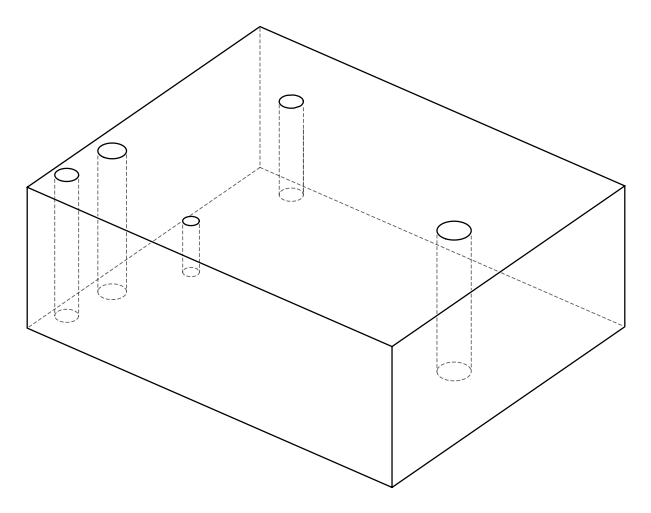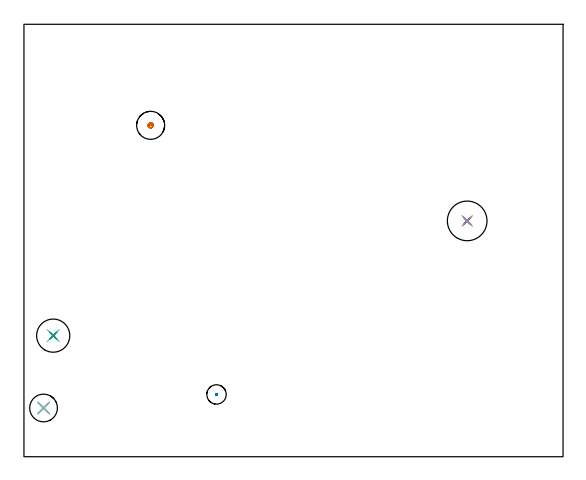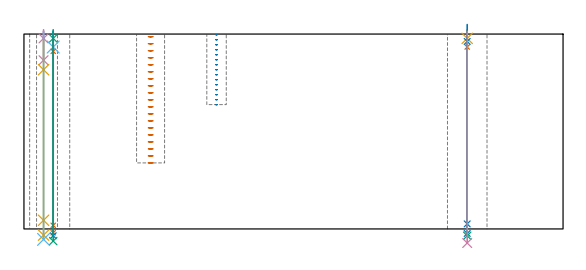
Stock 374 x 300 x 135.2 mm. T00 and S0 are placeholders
(PLAN: 16 operations, 13 tool changes, 6.8 min)
(1 MILL_BLIND_HOLE_FROM_SOLID_MATERIAL | STEP1POCKET | NXT0201_012 | Spiral | 1.24 min | 26412 mm3)
(2 MILL_BLIND_HOLE_FROM_SOLID_MATERIAL_1 | STEP1POCKET_1 | NXT0201_011 | Spiral | 0.41 min | 6911 mm3)
(3 SPOT_DRILL | STEP1HOLE | NXT0321_9005460120000 | 0.05 min | 180 mm3)
(4 SPOT_DRILL_1 | STEP1HOLE_1 | NXT0321_9005460120000 | 0.05 min | 183 mm3)
(5 SPOT_DRILL_2 | STEP1HOLE_2 | NXT0321_9005460120000 | 0.05 min | 183 mm3)
(6 DRILL_BLIND_HOLE_INTO_CENTER | STEP1HOLE | NXT0301_125 | 0.05 min | 174 mm3)
(7 GUN_DRILL_THROUGH_HOLE | STEP1HOLE | UGT0307_001 | 0.6 min | 2450 mm3)
(8 SPADE_DRILL_TO_ENLARGE_THROUGH_HOLE | STEP1HOLE | UGT0306_005 | 0.57 min | 19475 mm3)
(9 DRILL_TO_ENLARGE_THROUGH_HOLE | STEP1HOLE | UGT0301_055 | 0.58 min | 33833 mm3)
(10 DRILL_BLIND_HOLE_INTO_CENTER_1 | STEP1HOLE_1 | NXT0301_092 | 0.08 min | 1727 mm3)
(11 GUN_DRILL_THROUGH_HOLE_1 | STEP1HOLE_1 | UGT0307_009 | 0.67 min | 13367 mm3)
(12 DRILL_TO_ENLARGE_THROUGH_HOLE_1 | STEP1HOLE_1 | UGT0301_259 | 0.58 min | 23815 mm3)
(13 DRILL_BLIND_HOLE_INTO_CENTER_2 | STEP1HOLE_2 | NXT0301_125 | 0.05 min | 172 mm3)
(14 GUN_DRILL_THROUGH_HOLE_2 | STEP1HOLE_2 | UGT0307_003 | 0.65 min | 4907 mm3)
(15 SPADE_DRILL_TO_ENLARGE_THROUGH_HOLE_1 | STEP1HOLE_2 | UGT0306_005 | 0.57 min | 17016 mm3)
(16 DRILL_TO_ENLARGE_THROUGH_HOLE_2 | STEP1HOLE_2 | UGT0301_390 | 0.59 min | 57966 mm3)
(TOOL NXT0201_012 | ENDMILL 16mm [2P460-1600-NA 1630] | D16 FL38 Z6)
(TOOL NXT0201_011 | ENDMILL 12mm [2P460-1200-NA 1630] | D12 FL38 Z6)
(TOOL NXT0321_9005460120000 | NC Spot Drill, 142deg, 12mm, Carbide, Uncoated | D12 PA142 FL30 Z2)
(TOOL NXT0301_125 | Carbide Drill 6mm [861.1-0600-018A1-GP GC34] | D6 PA150 FL18.7 Z2)
(TOOL UGT0307_001 | Gun Drill 5 mm | D5 PA130 FL24 Z1)
(TOOL UGT0306_005 | Spade Drill 14.5mm | D14.5 PA132 FL10 Z2)
(TOOL UGT0301_055 | Twist Drill 23 mm | D23 PA118 FL155 Z2)
(TOOL NXT0301_092 | Carbide Drill 12.1mm [860.1-1210-061A1-MM 2214] | D12.1 PA140 FL77 Z2)
(TOOL UGT0307_009 | Gun Drill 12 mm | D12 PA130 FL24 Z1)
(TOOL UGT0301_259 | Twist Drill 19.2 mm | D19.2 PA118 FL140 Z2)
(TOOL UGT0307_003 | Gun Drill 7 mm | D7 PA130 FL24 Z1)
(TOOL UGT0301_390 | Twist Drill 27.5 mm | D27.5 PA118 FL165 Z2)
(OP 1 MILL_BLIND_HOLE_FROM_SOLID_MATERIAL)
G17 G21 G94 G90
T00 M6
G54
G17 G0 G90 X87.9 Y229.9 S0 M3
G43 Z145.2 H1
Z133.337
G94 G3 X88.75 Y230.75 R0.85 F250.
X87.9 Y231.6 R0.85
X86.2 Y229.9 R1.7
X87.9 Y231.6 R-1.7
X87.05 Y230.75 R0.85
X87.9 Y229.9 R0.85
G0 Z128.474
G3 X88.75 Y230.75 R0.85
X87.9 Y231.6 R0.85
X86.2 Y229.9 R1.7
X87.9 Y231.6 R-1.7
X87.05 Y230.75 R0.85
X87.9 Y229.9 R0.85
G0 Z123.611
G3 X88.75 Y230.75 R0.85
X87.9 Y231.6 R0.85
X86.2 Y229.9 R1.7
X87.9 Y231.6 R-1.7
X87.05 Y230.75 R0.85
X87.9 Y229.9 R0.85
G0 Z118.747
G3 X88.75 Y230.75 R0.85
X87.9 Y231.6 R0.85
X86.2 Y229.9 R1.7
X87.9 Y231.6 R-1.7
X87.05 Y230.75 R0.85
X87.9 Y229.9 R0.85
G0 Z113.884
G3 X88.75 Y230.75 R0.85
X87.9 Y231.6 R0.85
X86.2 Y229.9 R1.7
X87.9 Y231.6 R-1.7
X87.05 Y230.75 R0.85
X87.9 Y229.9 R0.85
G0 Z109.021
G3 X88.75 Y230.75 R0.85
X87.9 Y231.6 R0.85
X86.2 Y229.9 R1.7
X87.9 Y231.6 R-1.7
X87.05 Y230.75 R0.85
X87.9 Y229.9 R0.85
G0 Z104.158
G3 X88.75 Y230.75 R0.85
X87.9 Y231.6 R0.85
X86.2 Y229.9 R1.7
X87.9 Y231.6 R-1.7
X87.05 Y230.75 R0.85
X87.9 Y229.9 R0.85
G0 Z99.295
G3 X88.75 Y230.75 R0.85
X87.9 Y231.6 R0.85
X86.2 Y229.9 R1.7
X87.9 Y231.6 R-1.7
X87.05 Y230.75 R0.85
X87.9 Y229.9 R0.85
G0 Z94.432
G3 X88.75 Y230.75 R0.85
X87.9 Y231.6 R0.85
X86.2 Y229.9 R1.7
X87.9 Y231.6 R-1.7
X87.05 Y230.75 R0.85
X87.9 Y229.9 R0.85
G0 Z89.568
G3 X88.75 Y230.75 R0.85
X87.9 Y231.6 R0.85
X86.2 Y229.9 R1.7
X87.9 Y231.6 R-1.7
X87.05 Y230.75 R0.85
X87.9 Y229.9 R0.85
G0 Z84.705
G3 X88.75 Y230.75 R0.85
X87.9 Y231.6 R0.85
X86.2 Y229.9 R1.7
X87.9 Y231.6 R-1.7
X87.05 Y230.75 R0.85
X87.9 Y229.9 R0.85
G0 Z79.842
G3 X88.75 Y230.75 R0.85
X87.9 Y231.6 R0.85
X86.2 Y229.9 R1.7
X87.9 Y231.6 R-1.7
X87.05 Y230.75 R0.85
X87.9 Y229.9 R0.85
G0 Z74.979
G3 X88.75 Y230.75 R0.85
X87.9 Y231.6 R0.85
X86.2 Y229.9 R1.7
X87.9 Y231.6 R-1.7
X87.05 Y230.75 R0.85
X87.9 Y229.9 R0.85
G0 Z70.116
G3 X88.75 Y230.75 R0.85
X87.9 Y231.6 R0.85
X86.2 Y229.9 R1.7
X87.9 Y231.6 R-1.7
X87.05 Y230.75 R0.85
X87.9 Y229.9 R0.85
G0 Z65.253
G3 X88.75 Y230.75 R0.85
X87.9 Y231.6 R0.85
X86.2 Y229.9 R1.7
X87.9 Y231.6 R-1.7
X87.05 Y230.75 R0.85
X87.9 Y229.9 R0.85
G0 Z60.389
G3 X88.75 Y230.75 R0.85
X87.9 Y231.6 R0.85
X86.2 Y229.9 R1.7
X87.9 Y231.6 R-1.7
X87.05 Y230.75 R0.85
X87.9 Y229.9 R0.85
G0 Z55.526
G3 X88.75 Y230.75 R0.85
X87.9 Y231.6 R0.85
X86.2 Y229.9 R1.7
X87.9 Y231.6 R-1.7
X87.05 Y230.75 R0.85
X87.9 Y229.9 R0.85
G0 Z50.663
G3 X88.75 Y230.75 R0.85
X87.9 Y231.6 R0.85
X86.2 Y229.9 R1.7
X87.9 Y231.6 R-1.7
X87.05 Y230.75 R0.85
X87.9 Y229.9 R0.85
G0 Z45.8
G3 X88.75 Y230.75 R0.85
X87.9 Y231.6 R0.85
X86.2 Y229.9 R1.7
X87.9 Y231.6 R-1.7
X87.05 Y230.75 R0.85
X87.9 Y229.9 R0.85
G0 Z145.2
M5
M2
(OP 2 MILL_BLIND_HOLE_FROM_SOLID_MATERIAL_1)
G17 G21 G94 G90
T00 M6
G54
G17 G0 G90 X133.6 Y43.2 S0 M3
G43 Z145.2 H1
Z134.733
G94 G3 X133.95 Y43.55 R0.35 F250.
X133.6 Y43.9 R0.35
X132.9 Y43.2 R0.7
X133.6 Y43.9 R-0.7
X133.25 Y43.55 R0.35
X133.6 Y43.2 R0.35
G0 Z131.267
G3 X133.95 Y43.55 R0.35
X133.6 Y43.9 R0.35
X132.9 Y43.2 R0.7
X133.6 Y43.9 R-0.7
X133.25 Y43.55 R0.35
X133.6 Y43.2 R0.35
G0 Z127.8
G3 X133.95 Y43.55 R0.35
X133.6 Y43.9 R0.35
X132.9 Y43.2 R0.7
X133.6 Y43.9 R-0.7
X133.25 Y43.55 R0.35
X133.6 Y43.2 R0.35
G0 Z124.333
G3 X133.95 Y43.55 R0.35
X133.6 Y43.9 R0.35
X132.9 Y43.2 R0.7
X133.6 Y43.9 R-0.7
X133.25 Y43.55 R0.35
X133.6 Y43.2 R0.35
G0 Z120.867
G3 X133.95 Y43.55 R0.35
X133.6 Y43.9 R0.35
X132.9 Y43.2 R0.7
X133.6 Y43.9 R-0.7
X133.25 Y43.55 R0.35
X133.6 Y43.2 R0.35
G0 Z117.4
G3 X133.95 Y43.55 R0.35
X133.6 Y43.9 R0.35
X132.9 Y43.2 R0.7
X133.6 Y43.9 R-0.7
X133.25 Y43.55 R0.35
X133.6 Y43.2 R0.35
G0 Z113.933
G3 X133.95 Y43.55 R0.35
X133.6 Y43.9 R0.35
X132.9 Y43.2 R0.7
X133.6 Y43.9 R-0.7
X133.25 Y43.55 R0.35
X133.6 Y43.2 R0.35
G0 Z110.467
G3 X133.95 Y43.55 R0.35
X133.6 Y43.9 R0.35
X132.9 Y43.2 R0.7
X133.6 Y43.9 R-0.7
X133.25 Y43.55 R0.35
X133.6 Y43.2 R0.35
G0 Z107.
G3 X133.95 Y43.55 R0.35
X133.6 Y43.9 R0.35
X132.9 Y43.2 R0.7
X133.6 Y43.9 R-0.7
X133.25 Y43.55 R0.35
X133.6 Y43.2 R0.35
G0 Z103.533
G3 X133.95 Y43.55 R0.35
X133.6 Y43.9 R0.35
X132.9 Y43.2 R0.7
X133.6 Y43.9 R-0.7
X133.25 Y43.55 R0.35
X133.6 Y43.2 R0.35
G0 Z100.067
G3 X133.95 Y43.55 R0.35
X133.6 Y43.9 R0.35
X132.9 Y43.2 R0.7
X133.6 Y43.9 R-0.7
X133.25 Y43.55 R0.35
X133.6 Y43.2 R0.35
G0 Z96.6
G3 X133.95 Y43.55 R0.35
X133.6 Y43.9 R0.35
X132.9 Y43.2 R0.7
X133.6 Y43.9 R-0.7
X133.25 Y43.55 R0.35
X133.6 Y43.2 R0.35
G0 Z93.133
G3 X133.95 Y43.55 R0.35
X133.6 Y43.9 R0.35
X132.9 Y43.2 R0.7
X133.6 Y43.9 R-0.7
X133.25 Y43.55 R0.35
X133.6 Y43.2 R0.35
G0 Z89.667
G3 X133.95 Y43.55 R0.35
X133.6 Y43.9 R0.35
X132.9 Y43.2 R0.7
X133.6 Y43.9 R-0.7
X133.25 Y43.55 R0.35
X133.6 Y43.2 R0.35
G0 Z86.2
G3 X133.95 Y43.55 R0.35
X133.6 Y43.9 R0.35
X132.9 Y43.2 R0.7
X133.6 Y43.9 R-0.7
X133.25 Y43.55 R0.35
X133.6 Y43.2 R0.35
G0 Z145.2
M5
M2
(OP 3 SPOT_DRILL)
G17 G21 G94 G90
T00 M6
G54
G17 G0 G90 X20.3 Y84. S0 M3
G43 Z145.2 H0
G94 G81 G98 Z132.2 F250. R138.2
G80
M5
M2
(OP 4 SPOT_DRILL_1)
G17 G21 G94 G90
T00 M6
G54
G17 G0 G90 X13.6 Y33.8 S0 M3
G43 Z145.2 H0
G94 G81 G98 Z132.2 F250. R138.2
G80
M5
M2
(OP 5 SPOT_DRILL_2)
G17 G21 G94 G90
T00 M6
G54
G17 G0 G90 X307.5 Y163.6 S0 M3
G43 Z145.2 H0
G94 G81 G98 Z132.2 F250. R138.2
G80
M5
M2
(OP 6 DRILL_BLIND_HOLE_INTO_CENTER)
G17 G21 G94 G90
T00 M6
G54
G17 G0 G90 X20.3 Y84. S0 M3
G43 Z145.2 H1
G94 G81 G98 Z126.2 F250. R137.2
G80
M5
M2
(OP 7 GUN_DRILL_THROUGH_HOLE)
G17 G21 G94 G90
T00 M6
G54
G17 G0 G90 X20.3 Y84. M8
G43 Z145.2 H0
Z132.39
S716 M3
G94 G1 Z123.204 F125. M26
G4 X.084
Z2.5 F250.
G4 X.084
Z-2.666 F125.
G4 X.084
M5
M9
G0 Z132.39
Z145.2
M2
(OP 8 SPADE_DRILL_TO_ENLARGE_THROUGH_HOLE)
G17 G21 G94 G90
T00 M6
G54
G17 G0 G90 X20.3 Y84. S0 M3
G43 Z145.2 H0
G94 G73 G98 Z-4.728 F250. Q13.993 R137.2
G80
M5
M2
(OP 9 DRILL_TO_ENLARGE_THROUGH_HOLE)
G17 G21 G94 G90
T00 M6
G54
G17 G0 G90 X20.3 Y84. S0 M3
G43 Z145.2 H0
G94 G73 G98 Z-8.41 F250. Q20.516 R137.2
G80
M5
M2
(OP 10 DRILL_BLIND_HOLE_INTO_CENTER_1)
G17 G21 G94 G90
T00 M6
G54
G17 G0 G90 X13.6 Y33.8 S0 M3
G43 Z145.2 H1
G94 G81 G98 Z117.05 F250. R137.2
G80
M5
M2
(OP 11 GUN_DRILL_THROUGH_HOLE_1)
G17 G21 G94 G90
T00 M6
G54
G17 G0 G90 X13.6 Y33.8 M8
G43 Z145.2 H0
Z131.474
S716 M3
G94 G1 Z110.436 F125. M26
G4 X.084
Z6. F250.
G4 X.084
Z-4.298 F125.
G4 X.084
M5
M9
G0 Z131.474
Z145.2
M2
(OP 12 DRILL_TO_ENLARGE_THROUGH_HOLE_1)
G17 G21 G94 G90
T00 M6
G54
G17 G0 G90 X13.6 Y33.8 S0 M3
G43 Z145.2 H0
G94 G73 G98 Z-7.268 F250. Q17.809 R137.2
G80
M5
M2
(OP 13 DRILL_BLIND_HOLE_INTO_CENTER_2)
G17 G21 G94 G90
T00 M6
G54
G17 G0 G90 X307.5 Y163.6 S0 M3
G43 Z145.2 H1
G94 G81 G98 Z126.2 F250. R137.2
G80
M5
M2
(OP 14 GUN_DRILL_THROUGH_HOLE_2)
G17 G21 G94 G90
T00 M6
G54
G17 G0 G90 X307.5 Y163.6 M8
G43 Z145.2 H0
Z141.8
S716 M3
G94 G1 Z130.068 F125. M26
G4 X.084
Z3.5 F250.
G4 X.084
Z-3.132 F125.
G4 X.084
M5
M9
G0 Z141.8
Z145.2
M2
(OP 15 SPADE_DRILL_TO_ENLARGE_THROUGH_HOLE_1)
G17 G21 G94 G90
T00 M6
G54
G17 G0 G90 X307.5 Y163.6 S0 M3
G43 Z145.2 H0
G94 G73 G98 Z-4.728 F250. Q13.993 R137.2
G80
M5
M2
(OP 16 DRILL_TO_ENLARGE_THROUGH_HOLE_2)
G17 G21 G94 G90
T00 M6
G54
G17 G0 G90 X307.5 Y163.6 S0 M3
G43 Z145.2 H0
G94 G73 G98 Z-9.762 F250. Q24.16 R137.2
G80
M5
M2
